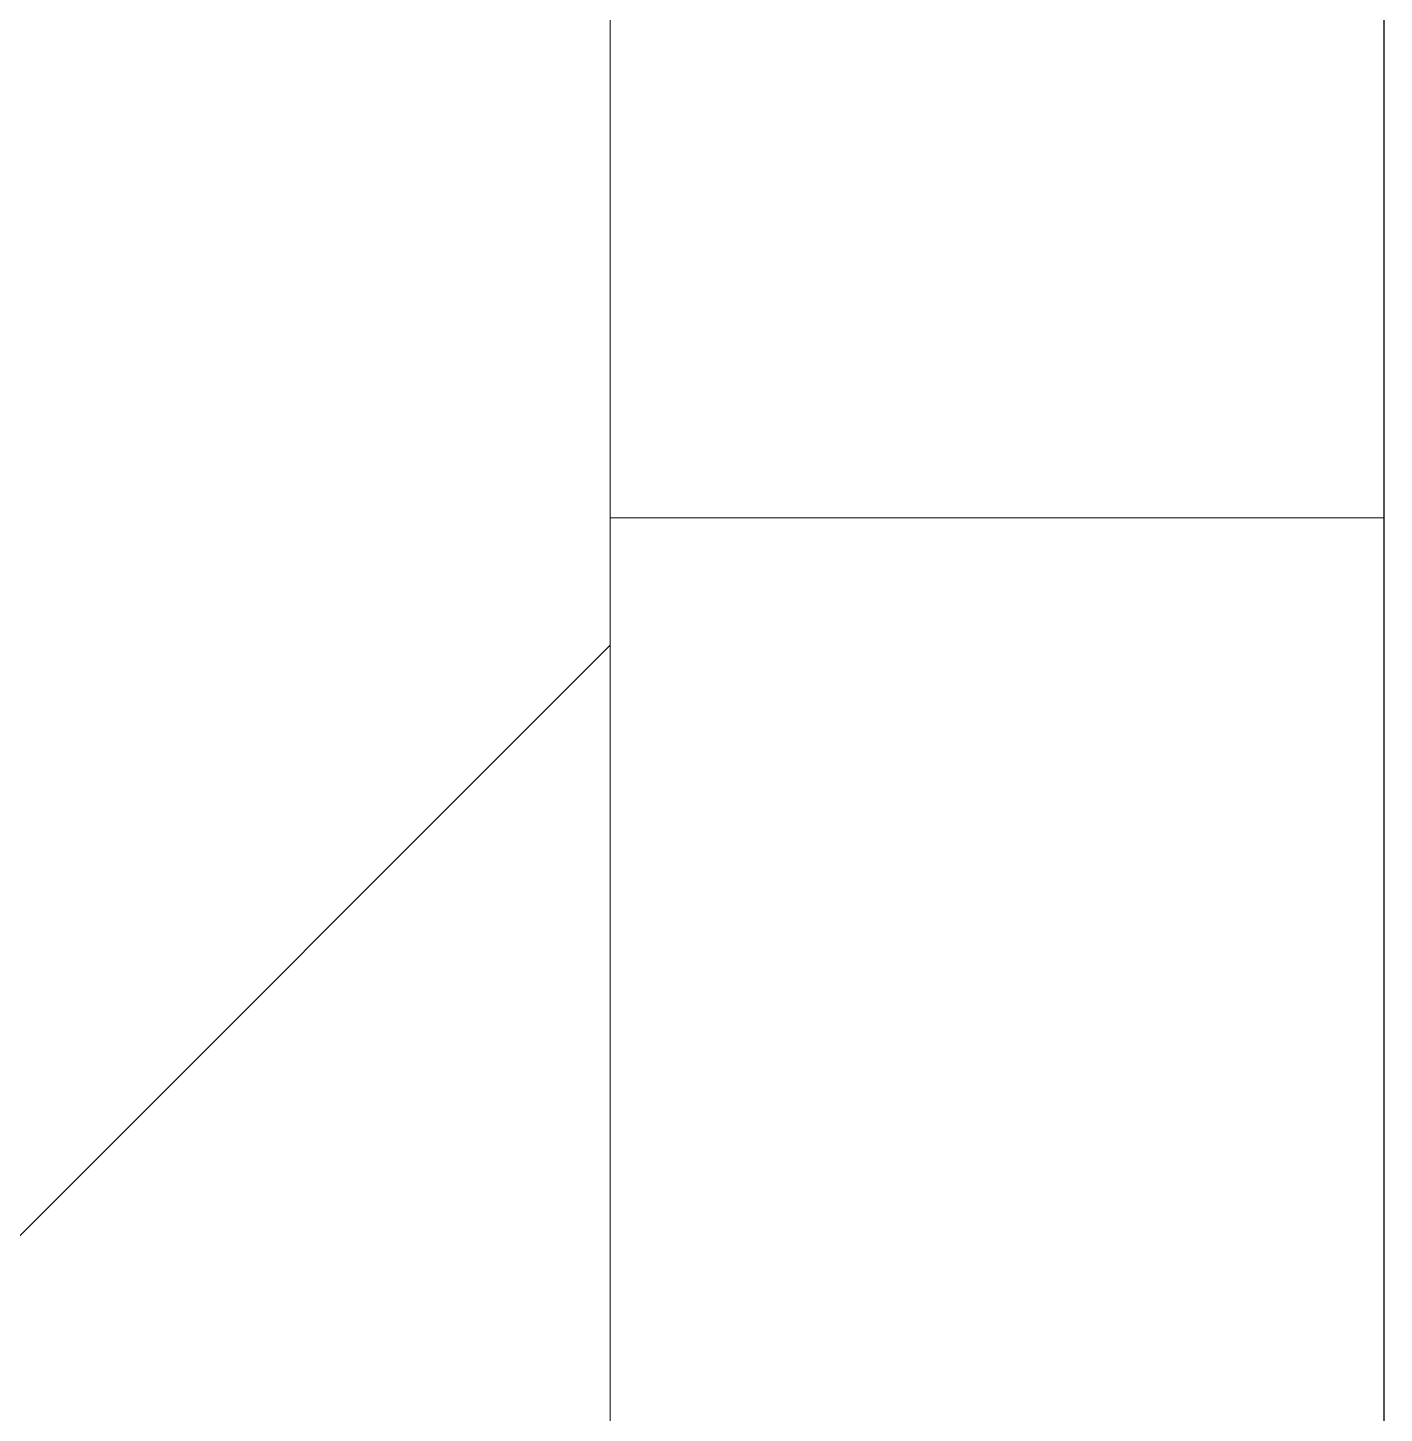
# Model space of a CAD drawing. Header units: millimetres. Extents: x -23600 to 58751, y -29611 to 36794.
# Drawn here: x 56497.3 to 56672.6, y -22015.5 to -21836.5 of the extents above; entities that cross this region are included whole.
import ezdxf

# ---------------------------------------------------------------- set-up
doc = ezdxf.new("R2010")
doc.units = ezdxf.units.MM
doc.layers.add('A-WALL', color=113, linetype='Continuous', lineweight=9)
doc.layers.add('A-WALL-PATT', color=111, linetype='Continuous', lineweight=25)

msp = doc.modelspace()

# ---------------------------------------------------------------- hatches: boundary and pattern name
at = {"layer": 'A-WALL-PATT', "lineweight": 9}
h = msp.add_hatch(dxfattribs=at)
h.set_pattern_fill('FP_3', color=256, style=0, pattern_type=2)
h.set_pattern_definition([(45, (0, 0), (-212.132, 212.132), []), (135, (0, 0), (-212.132, -212.132), [])])
h.paths.add_polyline_path([(56382.58, -23384.16), (56572.58, -23384.16), (56572.58, -21032.66), (56520.18, -21032.66), (56520.18, -20880.26), (56572.58, -20880.26), (56572.58, -17030.41), (56382.58, -17030.41), (56382.58, -23194.16)], flags=0)
h.paths.add_polyline_path([(56572.58, -16115.41), (56572.58, -14931.16), (56382.58, -14931.16), (56382.58, -16115.41)], flags=0)
h = msp.add_hatch(dxfattribs=at)
h.set_pattern_fill('FP_1', color=256, style=0, pattern_type=2)
h.set_pattern_definition([(0, (0, 0), (0, 300), []), (90, (0, 0), (-300, 2e-14), [])])
h.paths.add_polyline_path([(56572.58, -23484.16), (56672.58, -23484.16), (56672.58, -21032.66), (56572.58, -21032.66), (56572.58, -23384.16)], flags=0)
h.paths.add_polyline_path([(56672.58, -20880.26), (56672.58, -17030.41), (56572.58, -17030.41), (56572.58, -20880.26)], flags=0)
h.paths.add_polyline_path([(56672.58, -16115.41), (56672.58, -14931.16), (56572.58, -14931.16), (56572.58, -16115.41)], flags=0)

# ---------------------------------------------------------------- linework, layer by layer
at = {"layer": 'A-WALL'}
msp.add_line((56572.58, -21032.66), (56572.58, -23384.16), dxfattribs=at)
at = {"layer": 'A-WALL', "lineweight": 25}
msp.add_line((56672.58, -23484.16), (56672.58, -21032.66), dxfattribs=at)

doc.saveas('drawing.dxf')
